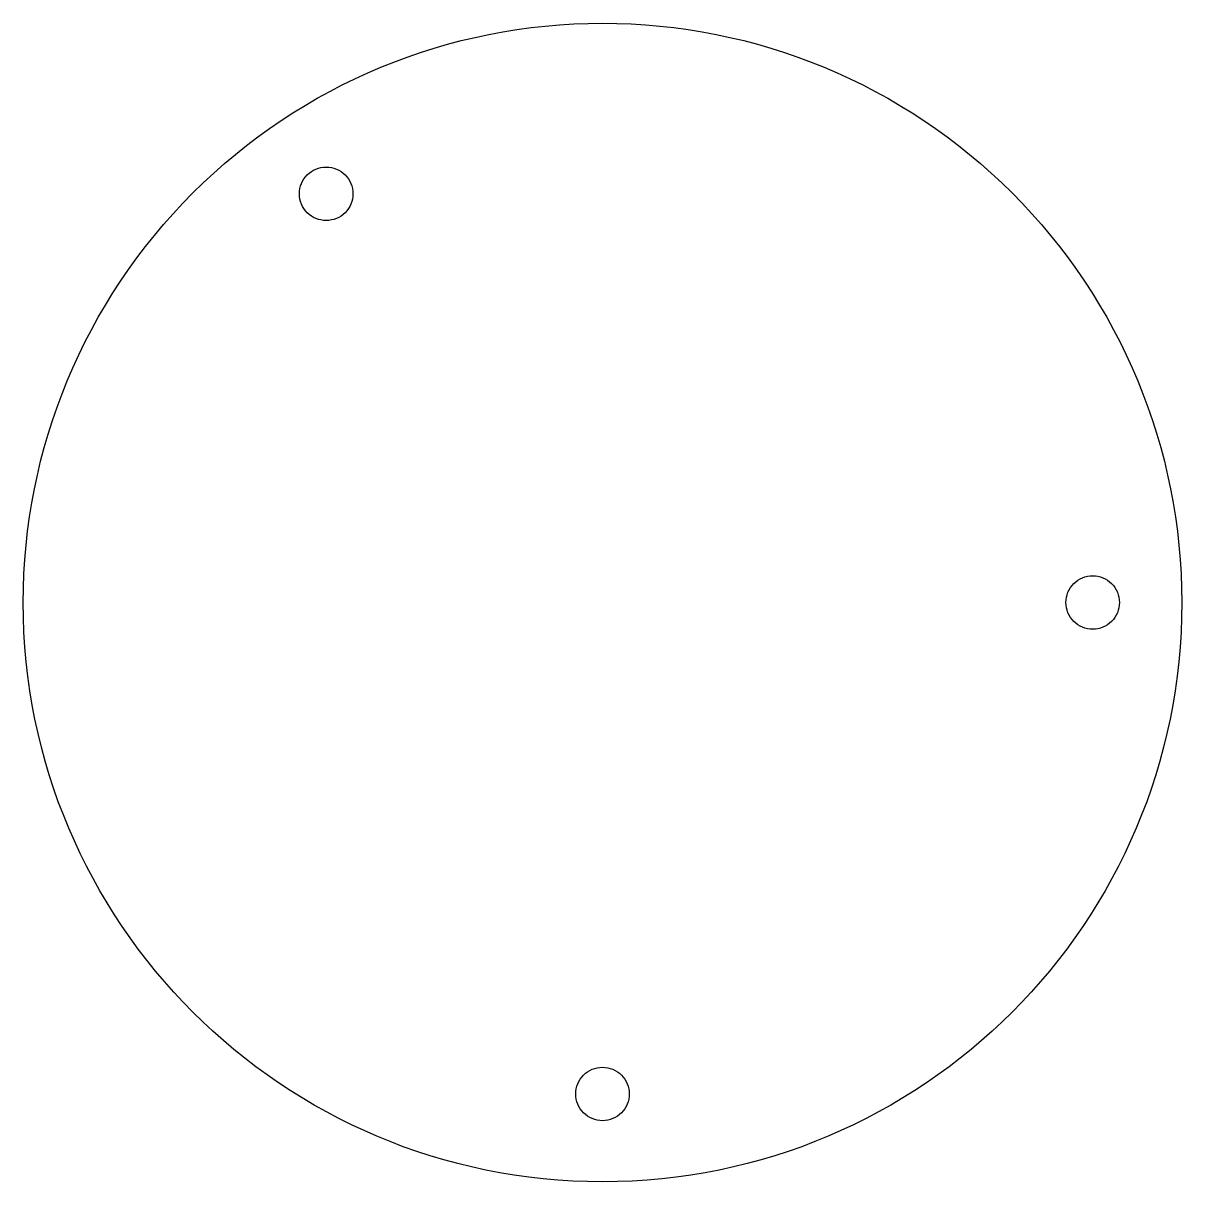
# Model space of a CAD drawing. Header units: millimetres. Extents: x 0 to 65, y 0 to 65.
import ezdxf

# ---------------------------------------------------------------- set-up
doc = ezdxf.new("R2010")
doc.units = ezdxf.units.MM
doc.layers.get('0').update_dxf_attribs({"linetype": 'CONTINUOUS'})

msp = doc.modelspace()

# ---------------------------------------------------------------- linework, layer by layer
at = {"color": 7}
for points in [[(18.525, 55.454703)], [(61.525001, 32.525)], [(65.025001, 32.525)], [(34.025001, 4.954702)]]:
    msp.add_lwpolyline(points, close=True, dxfattribs=at)
for points in [[(9.54403, 55.50597), (15.638962, 61.600903), (23.905464, 65.025), (32.525001, 65.025)], [(32.525001, 65.025), (41.144537, 65.025), (49.411039, 61.600903), (55.505971, 55.50597)], [(15.96434, 56.515363), (16.245645, 56.796668), (16.627176, 56.954703), (17.025, 56.954703)], [(17.025, 56.954703), (17.422825, 56.954703), (17.804356, 56.796668), (18.08566, 56.515363)], [(15.525, 55.454703), (15.525, 55.852528), (15.683036, 56.234058), (15.96434, 56.515363)], [(18.08566, 56.515363), (18.366965, 56.234058), (18.525, 55.852528), (18.525, 55.454703)], [(0.025, 32.525), (0.025, 41.144536), (3.449097, 49.411038), (9.54403, 55.50597)], [(15.96434, 54.394043), (15.683036, 54.675347), (15.525, 55.056878), (15.525, 55.454703)], [(18.525, 55.454703), (18.525, 55.056878), (18.366965, 54.675347), (18.08566, 54.394043)], [(55.505971, 55.50597), (61.600904, 49.411038), (65.025001, 41.144536), (65.025001, 32.525)], [(17.025, 53.954703), (16.627176, 53.954703), (16.245645, 54.112738), (15.96434, 54.394043)], [(18.08566, 54.394043), (17.804356, 54.112738), (17.422825, 53.954703), (17.025, 53.954703)], [(58.964341, 33.58566), (59.245645, 33.866964), (59.627176, 34.025), (60.025001, 34.025)], [(60.025001, 34.025), (60.422826, 34.025), (60.804357, 33.866964), (61.085661, 33.58566)], [(58.525001, 32.525), (58.525001, 32.922824), (58.683036, 33.304355), (58.964341, 33.58566)], [(61.085661, 33.58566), (61.366966, 33.304355), (61.525001, 32.922824), (61.525001, 32.525)], [(32.525001, 0.025002), (14.575747, 0.025002), (0.025002, 14.575746), (0.025, 32.525)], [(65.025001, 32.524999), (65.024999, 14.575746), (50.474254, 0.025002), (32.525001, 0.025002)], [(58.964341, 31.464339), (58.683036, 31.745644), (58.525001, 32.127175), (58.525001, 32.525)], [(61.525001, 32.524999), (61.525001, 32.127175), (61.366966, 31.745644), (61.085661, 31.464339)], [(60.025001, 31.024999), (59.627176, 31.024999), (59.245645, 31.183035), (58.964341, 31.464339)], [(61.085661, 31.464339), (60.804357, 31.183035), (60.422826, 31.024999), (60.025001, 31.024999)], [(31.025, 4.954702), (31.025, 5.352527), (31.183036, 5.734058), (31.46434, 6.015362)], [(31.46434, 6.015362), (31.745645, 6.296667), (32.127176, 6.454702), (32.525001, 6.454702)], [(32.525001, 6.454702), (32.922825, 6.454702), (33.304356, 6.296667), (33.585661, 6.015362)], [(33.585661, 6.015362), (33.866965, 5.734058), (34.025001, 5.352527), (34.025001, 4.954702)], [(31.46434, 3.894042), (31.183036, 4.175346), (31.025, 4.556877), (31.025, 4.954702)], [(34.025001, 4.954702), (34.025001, 4.556877), (33.866965, 4.175346), (33.585661, 3.894042)], [(32.525001, 3.454702), (32.127176, 3.454702), (31.745645, 3.612737), (31.46434, 3.894042)], [(33.585661, 3.894042), (33.304356, 3.612737), (32.922825, 3.454702), (32.525001, 3.454702)]]:
    msp.add_open_spline(points, degree=3, dxfattribs=at)

doc.saveas('drawing.dxf')
